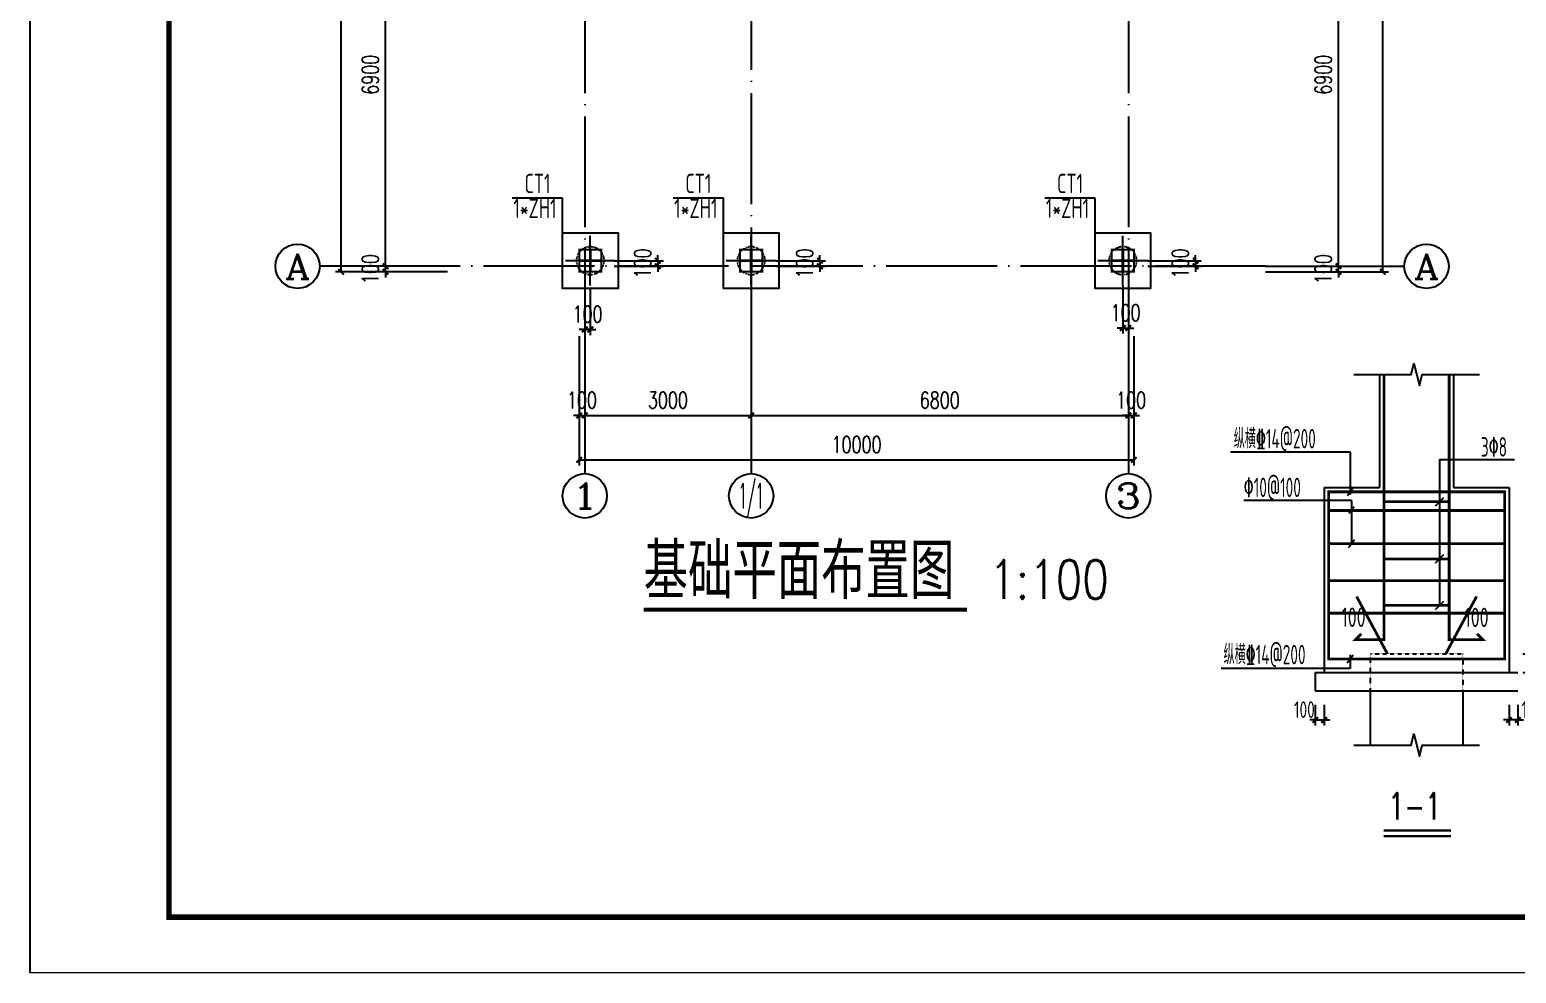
# Model space of a CAD drawing. Extents: x 5827 to 252697, y -546879 to 4066219.
# Drawn here: x 46554 to 73352, y -293107 to -276105 of the extents above; entities that cross this region are included whole.
import ezdxf
from ezdxf.enums import TextEntityAlignment as Align

# ---------------------------------------------------------------- set-up
doc = ezdxf.new("R2010")
doc.units = 0
doc.header["$MEASUREMENT"] = 0
for name, pattern in [('DASH', [0.35, 0.25, -0.1]), ('DASHED', [0.75, 0.5, -0.25]), ('DOTE', [2.42, 2, -0.2, 0.02, -0.2])]:
    doc.linetypes.add(name, pattern=pattern)
for name, color, linetype in [('AXIS', 3, 'Continuous'), ('AXIS_TEXT', 7, 'Continuous'), ('CT', 255, 'Continuous'), ('DIM', 3, 'Continuous'), ('DIM_SYMB', 3, 'Continuous'), ('DOTE', 1, 'DOTE'), ('FRAME', 3, 'Continuous'), ('PILE_DASH', 9, 'DASHED'), ('PILE_DE', 7, 'Continuous'), ('PUB_TEXT', 7, 'Continuous'), ('REIN', 1, 'Continuous'), ('TEXT', 7, 'Continuous'), ('THIN', 7, 'Continuous'), ('填充', 8, 'Continuous'), ('柱', 2, 'Continuous'), ('桩线', 3, 'Continuous')]:
    doc.layers.add(name, color=color, linetype=linetype)
doc.styles.add('_HZTXT', font='TXT', dxfattribs={"width": 0.8, "bigfont": 'HZTXT'})
doc.styles.add('_TCH_AXIS', font='COMPLEX', dxfattribs={"bigfont": 'GBCBIG'})
doc.styles.add('_TCH_DIM_T3', font='SIMPLEX', dxfattribs={"width": 0.705882, "bigfont": 'GBCBIG'})
doc.styles.add('COMPLEX', font='COMPLEX')
doc.styles.add('DXFS', font='txt.shx', dxfattribs={"width": 0.7, "bigfont": 'dxfs.shx'})
doc.styles.add('HZ', font='tssdeng.shx', dxfattribs={"width": 0.6, "bigfont": 'a.shx'})
doc.styles.add('TSSD_Dimension', font='Tssdeng.shx', dxfattribs={"width": 0.7, "bigfont": 'hztxt.shx'})
doc.styles.add('TSSD_Rein', font='Tssdeng.shx', dxfattribs={"width": 0.7, "bigfont": 'hztxt.shx'})
doc.dimstyles.new('_TCH_ARCH&&100', dxfattribs={"dimtxt": 297.5, "dimasz": 100, "dimexe": 100, "dimexo": 0, "dimgap": 126.25, "dimtad": 1, "dimdec": 0, "dimzin": 0, "dimdsep": 46, "dimtxsty": '_TCH_DIM_T3', "dimblk": 'ARCHTICK', "dimcen": 0.09, "dimclrt": 7, "dimazin": 2, "dimtfac": 1, "dimtdec": 0, "dimtix": 1, "dimtmove": 2, "dimatfit": 3, "dimfxl": 0, "dimtolj": 1, "dimtzin": 0, "dimarcsym": 0})
doc.dimstyles.new('TSSD_30_100', dxfattribs={"dimtxt": 300, "dimasz": 100, "dimexe": 100, "dimexo": 250, "dimgap": 100, "dimtad": 1, "dimdec": 0, "dimlfac": 0.3, "dimzin": 0, "dimdsep": 46, "dimtxsty": 'TSSD_Dimension', "dimblk": 'ARCHTICK', "dimcen": 0, "dimdle": 100, "dimclrt": 7, "dimadec": 0, "dimazin": 0, "dimtfac": 1, "dimtdec": 0, "dimtix": 1, "dimtmove": 2, "dimatfit": 3, "dimfxl": 0, "dimtolj": 1, "dimtzin": 0, "dimarcsym": 0})

# ---------------------------------------------------------------- blocks, each defined once
blk = doc.blocks.new('A$C2F0C53E4')
at = {"layer": 'FRAME', "lineweight": 18}
blk.add_line((0, 0), (0, 42000), dxfattribs=at)
at = {"layer": 'FRAME'}
for points in [[(10, 42010, 20, 20, 0), (10, 10, 20, 20, 0), (59410, 10, 20, 20, 0), (59410, 42010, 20, 20, 0)], [(2510, 41010, 100, 100, 0), (2510, 1010, 100, 100, 0), (58410, 1010, 100, 100, 0), (58410, 41010, 100, 100, 0)]]:
    blk.add_lwpolyline(points, format="xyseb", close=True, dxfattribs=at)
blk = doc.blocks.new('_ArchTick')
at = {"color": 0, "linetype": 'ByBlock', "const_width": 0.4}
blk.add_lwpolyline([(-0.5, -0.5), (0.5, 0.5)], dxfattribs=at)
blk = doc.blocks.new('*D132')
at = {"layer": 'AXIS', "color": 0, "lineweight": -2, "transparency": 16777216}
for p, q in [((56459, -281628), (56459, -283155)), ((56559, -281628), (56559, -283155)), ((56459, -283055), (56359, -283055)), ((56459, -283055), (56559, -283055)), ((56559, -283055), (56659, -283055))]:
    blk.add_line(p, q, dxfattribs=at)
at = {"layer": 'Defpoints', "color": 0, "transparency": 16777216}
for p in [(56459, -281628), (56559, -281628), (56559, -283055)]:
    blk.add_point(p, dxfattribs=at)
at = {"layer": 'AXIS', "color": 0, "lineweight": -2, "transparency": 16777216, "xscale": 100, "yscale": 100, "zscale": 100}
blk.add_blockref('_ArchTick', (56459, -283055), dxfattribs=at)
at = {"layer": 'AXIS', "color": 0, "lineweight": -2, "transparency": 16777216, "xscale": 100, "yscale": 100, "zscale": 100, "rotation": 180}
blk.add_blockref('_ArchTick', (56559, -283055), dxfattribs=at)
at = {"layer": 'AXIS', "color": 7, "transparency": 16777216, "insert": (56509, -282780), "char_height": 297.5, "attachment_point": 5, "style": '_TCH_DIM_T3'}
blk.add_mtext('\\A1;100', dxfattribs=at)
blk = doc.blocks.new('*D133')
at = {"layer": 'AXIS', "color": 0, "lineweight": -2, "transparency": 16777216}
for p, q in [((56559, -281628), (56559, -283155)), ((59559, -281628), (59559, -283155)), ((56559, -283055), (59559, -283055))]:
    blk.add_line(p, q, dxfattribs=at)
at = {"layer": 'Defpoints', "color": 0, "transparency": 16777216}
for p in [(56559, -281628), (59559, -281628), (59559, -283055)]:
    blk.add_point(p, dxfattribs=at)
at = {"layer": 'AXIS', "color": 0, "lineweight": -2, "transparency": 16777216, "xscale": 100, "yscale": 100, "zscale": 100, "rotation": 180}
blk.add_blockref('_ArchTick', (56559, -283055), dxfattribs=at)
at = {"layer": 'AXIS', "color": 0, "lineweight": -2, "transparency": 16777216, "xscale": 100, "yscale": 100, "zscale": 100}
blk.add_blockref('_ArchTick', (59559, -283055), dxfattribs=at)
at = {"layer": 'AXIS', "color": 7, "transparency": 16777216, "insert": (58059, -282780), "char_height": 297.5, "attachment_point": 5, "style": '_TCH_DIM_T3'}
blk.add_mtext('\\A1;3000', dxfattribs=at)
blk = doc.blocks.new('*D134')
at = {"layer": 'AXIS', "color": 0, "lineweight": -2, "transparency": 16777216}
for p, q in [((59559, -281628), (59559, -283155)), ((66359, -281628), (66359, -283155)), ((59559, -283055), (66359, -283055))]:
    blk.add_line(p, q, dxfattribs=at)
at = {"layer": 'Defpoints', "color": 0, "transparency": 16777216}
for p in [(59559, -281628), (66359, -281628), (66359, -283055)]:
    blk.add_point(p, dxfattribs=at)
at = {"layer": 'AXIS', "color": 0, "lineweight": -2, "transparency": 16777216, "xscale": 100, "yscale": 100, "zscale": 100, "rotation": 180}
blk.add_blockref('_ArchTick', (59559, -283055), dxfattribs=at)
at = {"layer": 'AXIS', "color": 0, "lineweight": -2, "transparency": 16777216, "xscale": 100, "yscale": 100, "zscale": 100}
blk.add_blockref('_ArchTick', (66359, -283055), dxfattribs=at)
at = {"layer": 'AXIS', "color": 7, "transparency": 16777216, "insert": (62959, -282780), "char_height": 297.5, "attachment_point": 5, "style": '_TCH_DIM_T3'}
blk.add_mtext('\\A1;6800', dxfattribs=at)
blk = doc.blocks.new('*D135')
at = {"layer": 'AXIS', "color": 0, "lineweight": -2, "transparency": 16777216}
for p, q in [((66359, -281628), (66359, -283155)), ((66459, -281628), (66459, -283155)), ((66359, -283055), (66259, -283055)), ((66359, -283055), (66459, -283055)), ((66459, -283055), (66559, -283055))]:
    blk.add_line(p, q, dxfattribs=at)
at = {"layer": 'Defpoints', "color": 0, "transparency": 16777216}
for p in [(66359, -281628), (66459, -281628), (66459, -283055)]:
    blk.add_point(p, dxfattribs=at)
at = {"layer": 'AXIS', "color": 0, "lineweight": -2, "transparency": 16777216, "xscale": 100, "yscale": 100, "zscale": 100}
blk.add_blockref('_ArchTick', (66359, -283055), dxfattribs=at)
at = {"layer": 'AXIS', "color": 0, "lineweight": -2, "transparency": 16777216, "xscale": 100, "yscale": 100, "zscale": 100, "rotation": 180}
blk.add_blockref('_ArchTick', (66459, -283055), dxfattribs=at)
at = {"layer": 'AXIS', "color": 7, "transparency": 16777216, "insert": (66409, -282780), "char_height": 297.5, "attachment_point": 5, "style": '_TCH_DIM_T3'}
blk.add_mtext('\\A1;100', dxfattribs=at)
blk = doc.blocks.new('*D136')
at = {"layer": 'AXIS', "color": 0, "lineweight": -2, "transparency": 16777216}
for p, q in [((56459, -281628), (56459, -283955)), ((66459, -281628), (66459, -283955)), ((56459, -283855), (66459, -283855))]:
    blk.add_line(p, q, dxfattribs=at)
at = {"layer": 'Defpoints', "color": 0, "transparency": 16777216}
for p in [(56459, -281628), (66459, -281628), (66459, -283855)]:
    blk.add_point(p, dxfattribs=at)
at = {"layer": 'AXIS', "color": 0, "lineweight": -2, "transparency": 16777216, "xscale": 100, "yscale": 100, "zscale": 100, "rotation": 180}
blk.add_blockref('_ArchTick', (56459, -283855), dxfattribs=at)
at = {"layer": 'AXIS', "color": 0, "lineweight": -2, "transparency": 16777216, "xscale": 100, "yscale": 100, "zscale": 100}
blk.add_blockref('_ArchTick', (66459, -283855), dxfattribs=at)
at = {"layer": 'AXIS', "color": 7, "transparency": 16777216, "insert": (61459, -283580), "char_height": 297.5, "attachment_point": 5, "style": '_TCH_DIM_T3'}
blk.add_mtext('\\A1;10000', dxfattribs=at)
blk = doc.blocks.new('*D137')
at = {"layer": 'AXIS', "color": 0, "lineweight": -2, "transparency": 16777216}
for p, q in [((70147, -280367), (70147, -280267)), ((68833, -280367), (70247, -280367)), ((68833, -280467), (70247, -280467)), ((70147, -280467), (70147, -280367)), ((70147, -280467), (70147, -280567))]:
    blk.add_line(p, q, dxfattribs=at)
at = {"layer": 'Defpoints', "color": 0, "transparency": 16777216}
for p in [(68833, -280367), (68833, -280467), (70147, -280367)]:
    blk.add_point(p, dxfattribs=at)
at = {"layer": 'AXIS', "color": 0, "lineweight": -2, "transparency": 16777216, "xscale": 100, "yscale": 100, "zscale": 100}
for p, rotation in [((70147, -280367), 270), ((70147, -280467), 90)]:
    blk.add_blockref('_ArchTick', p, dxfattribs=dict(at, rotation=rotation))
at = {"layer": 'AXIS', "color": 7, "transparency": 16777216, "insert": (69872, -280417), "char_height": 297.5, "attachment_point": 5, "rotation": 90, "style": '_TCH_DIM_T3'}
blk.add_mtext('\\A1;100', dxfattribs=at)
blk = doc.blocks.new('*D138')
at = {"layer": 'AXIS', "color": 0, "lineweight": -2, "transparency": 16777216}
for p, q in [((68833, -273467), (70247, -273467)), ((70147, -280367), (70147, -273467)), ((68833, -280367), (70247, -280367))]:
    blk.add_line(p, q, dxfattribs=at)
at = {"layer": 'Defpoints', "color": 0, "transparency": 16777216}
for p in [(68833, -273467), (70147, -273467), (68833, -280367)]:
    blk.add_point(p, dxfattribs=at)
at = {"layer": 'AXIS', "color": 0, "lineweight": -2, "transparency": 16777216, "xscale": 100, "yscale": 100, "zscale": 100}
for p, rotation in [((70147, -273467), 90), ((70147, -280367), 270)]:
    blk.add_blockref('_ArchTick', p, dxfattribs=dict(at, rotation=rotation))
at = {"layer": 'AXIS', "color": 7, "transparency": 16777216, "insert": (69872, -276917), "char_height": 297.5, "attachment_point": 5, "rotation": 90, "style": '_TCH_DIM_T3'}
blk.add_mtext('\\A1;6900', dxfattribs=at)
blk = doc.blocks.new('*D142')
at = {"layer": 'AXIS', "color": 0, "lineweight": -2, "transparency": 16777216}
for p, q in [((68833, -259467), (71047, -259467)), ((70947, -280467), (70947, -259467)), ((68833, -280467), (71047, -280467))]:
    blk.add_line(p, q, dxfattribs=at)
at = {"layer": 'Defpoints', "color": 0, "transparency": 16777216}
for p in [(68833, -259467), (70947, -259467), (68833, -280467)]:
    blk.add_point(p, dxfattribs=at)
at = {"layer": 'AXIS', "color": 0, "lineweight": -2, "transparency": 16777216, "xscale": 100, "yscale": 100, "zscale": 100}
for p, rotation in [((70947, -259467), 90), ((70947, -280467), 270)]:
    blk.add_blockref('_ArchTick', p, dxfattribs=dict(at, rotation=rotation))
at = {"layer": 'AXIS', "color": 7, "transparency": 16777216, "insert": (70672, -269967), "char_height": 297.5, "attachment_point": 5, "rotation": 90, "style": '_TCH_DIM_T3'}
blk.add_mtext('\\A1;21000', dxfattribs=at)
blk = doc.blocks.new('*D143')
at = {"layer": 'AXIS', "color": 0, "lineweight": -2, "transparency": 16777216}
for p, q in [((52968, -280367), (52968, -280267)), ((54085, -280367), (52868, -280367)), ((54085, -280467), (52868, -280467)), ((52968, -280467), (52968, -280367)), ((52968, -280467), (52968, -280567))]:
    blk.add_line(p, q, dxfattribs=at)
at = {"layer": 'Defpoints', "color": 0, "transparency": 16777216}
for p in [(52968, -280367), (54085, -280367), (54085, -280467)]:
    blk.add_point(p, dxfattribs=at)
at = {"layer": 'AXIS', "color": 0, "lineweight": -2, "transparency": 16777216, "xscale": 100, "yscale": 100, "zscale": 100}
for p, rotation in [((52968, -280367), 270), ((52968, -280467), 90)]:
    blk.add_blockref('_ArchTick', p, dxfattribs=dict(at, rotation=rotation))
at = {"layer": 'AXIS', "color": 7, "transparency": 16777216, "insert": (52693, -280417), "char_height": 297.5, "attachment_point": 5, "rotation": 90, "style": '_TCH_DIM_T3'}
blk.add_mtext('\\A1;100', dxfattribs=at)
blk = doc.blocks.new('*D144')
at = {"layer": 'AXIS', "color": 0, "lineweight": -2, "transparency": 16777216}
for p, q in [((54085, -273467), (52868, -273467)), ((52968, -280367), (52968, -273467)), ((54085, -280367), (52868, -280367))]:
    blk.add_line(p, q, dxfattribs=at)
at = {"layer": 'Defpoints', "color": 0, "transparency": 16777216}
for p in [(52968, -273467), (54085, -273467), (54085, -280367)]:
    blk.add_point(p, dxfattribs=at)
at = {"layer": 'AXIS', "color": 0, "lineweight": -2, "transparency": 16777216, "xscale": 100, "yscale": 100, "zscale": 100}
for p, rotation in [((52968, -273467), 90), ((52968, -280367), 270)]:
    blk.add_blockref('_ArchTick', p, dxfattribs=dict(at, rotation=rotation))
at = {"layer": 'AXIS', "color": 7, "transparency": 16777216, "insert": (52693, -276917), "char_height": 297.5, "attachment_point": 5, "rotation": 90, "style": '_TCH_DIM_T3'}
blk.add_mtext('\\A1;6900', dxfattribs=at)
blk = doc.blocks.new('*D148')
at = {"layer": 'AXIS', "color": 0, "lineweight": -2, "transparency": 16777216}
for p, q in [((54085, -259467), (52068, -259467)), ((52168, -280467), (52168, -259467)), ((54085, -280467), (52068, -280467))]:
    blk.add_line(p, q, dxfattribs=at)
at = {"layer": 'Defpoints', "color": 0, "transparency": 16777216}
for p in [(52168, -259467), (54085, -259467), (54085, -280467)]:
    blk.add_point(p, dxfattribs=at)
at = {"layer": 'AXIS', "color": 0, "lineweight": -2, "transparency": 16777216, "xscale": 100, "yscale": 100, "zscale": 100}
for p, rotation in [((52168, -259467), 90), ((52168, -280467), 270)]:
    blk.add_blockref('_ArchTick', p, dxfattribs=dict(at, rotation=rotation))
at = {"layer": 'AXIS', "color": 7, "transparency": 16777216, "insert": (51893, -269967), "char_height": 297.5, "attachment_point": 5, "rotation": 90, "style": '_TCH_DIM_T3'}
blk.add_mtext('\\A1;21000', dxfattribs=at)
blk = doc.blocks.new('_AXISO')
blk.add_circle((0, 0), 0.5)
at = {"layer": 'AXIS_TEXT', "style": 'COMPLEX', "width": 1.041667}
blk.add_attdef('A', text='', height=0.56, dxfattribs=at).set_placement((-0.25, -0.28), (0.25, -0.28), align=Align.FIT)
blk = doc.blocks.new('A$C75F25BE7')
at = {"layer": 'CT', "ltscale": 10}
blk.add_lwpolyline([(0, 0), (0, 1000), (1000, 1000), (1000, 0), (0, 0), (0, 0)], dxfattribs=at)
at = {"layer": 'PILE_DASH', "ltscale": 0.2}
blk.add_lwpolyline([(750, 500, -1), (250, 500, -1)], format="xyb", close=True, dxfattribs=at)
blk.add_lwpolyline([(750, 500, -1), (250, 500, -1)], format="xyb", close=True, dxfattribs=at)
at = {"layer": '桩线', "ltscale": 10}
for p, q in [((500, 50), (500, 950)), ((500, 50), (500, 950)), ((950, 500), (50, 500)), ((950, 500), (50, 500))]:
    blk.add_line(p, q, dxfattribs=at)
at = {"layer": '桩线', "const_width": 50}
for points in [[(500, 700), (500, 300)], [(500, 700), (500, 300)], [(300, 500), (700, 500)], [(300, 500), (700, 500)]]:
    blk.add_lwpolyline(points, dxfattribs=at)
blk = doc.blocks.new('*D164')
at = {"layer": 'AXIS', "color": 0, "lineweight": -2, "transparency": 16777216}
for p, q in [((66259, -280717), (66259, -281580)), ((66359, -280717), (66359, -281580)), ((66259, -281480), (66159, -281480)), ((66259, -281480), (66359, -281480)), ((66359, -281480), (66459, -281480))]:
    blk.add_line(p, q, dxfattribs=at)
at = {"layer": 'Defpoints', "color": 0, "transparency": 16777216}
for p in [(66259, -280717), (66359, -280717), (66359, -281480)]:
    blk.add_point(p, dxfattribs=at)
at = {"layer": 'AXIS', "color": 0, "lineweight": -2, "transparency": 16777216, "xscale": 100, "yscale": 100, "zscale": 100}
blk.add_blockref('_ArchTick', (66259, -281480), dxfattribs=at)
at = {"layer": 'AXIS', "color": 0, "lineweight": -2, "transparency": 16777216, "xscale": 100, "yscale": 100, "zscale": 100, "rotation": 180}
blk.add_blockref('_ArchTick', (66359, -281480), dxfattribs=at)
at = {"layer": 'AXIS', "color": 7, "transparency": 16777216, "insert": (66309, -281205), "char_height": 297.5, "attachment_point": 5, "style": '_TCH_DIM_T3'}
blk.add_mtext('\\A1;100', dxfattribs=at)
blk = doc.blocks.new('*D165')
at = {"layer": 'AXIS', "color": 0, "lineweight": -2, "transparency": 16777216}
for p, q in [((66709, -280267), (67671, -280267)), ((67571, -280267), (67571, -280167)), ((67571, -280267), (67571, -280367)), ((66709, -280367), (67671, -280367)), ((67571, -280367), (67571, -280467))]:
    blk.add_line(p, q, dxfattribs=at)
at = {"layer": 'Defpoints', "color": 0, "transparency": 16777216}
for p in [(66709, -280267), (66709, -280367), (67571, -280367)]:
    blk.add_point(p, dxfattribs=at)
at = {"layer": 'AXIS', "color": 0, "lineweight": -2, "transparency": 16777216, "xscale": 100, "yscale": 100, "zscale": 100}
for p, rotation in [((67571, -280267), 270), ((67571, -280367), 90)]:
    blk.add_blockref('_ArchTick', p, dxfattribs=dict(at, rotation=rotation))
at = {"layer": 'AXIS', "color": 7, "transparency": 16777216, "insert": (67296, -280317), "char_height": 297.5, "attachment_point": 5, "rotation": 90, "style": '_TCH_DIM_T3'}
blk.add_mtext('\\A1;100', dxfattribs=at)
blk = doc.blocks.new('*D166')
at = {"layer": 'AXIS', "color": 0, "lineweight": -2, "transparency": 16777216}
for p, q in [((60009, -280267), (60899, -280267)), ((60799, -280267), (60799, -280167)), ((60799, -280267), (60799, -280367)), ((60009, -280367), (60899, -280367)), ((60799, -280367), (60799, -280467))]:
    blk.add_line(p, q, dxfattribs=at)
at = {"layer": 'Defpoints', "color": 0, "transparency": 16777216}
for p in [(60009, -280267), (60009, -280367), (60799, -280367)]:
    blk.add_point(p, dxfattribs=at)
at = {"layer": 'AXIS', "color": 0, "lineweight": -2, "transparency": 16777216, "xscale": 100, "yscale": 100, "zscale": 100}
for p, rotation in [((60799, -280267), 270), ((60799, -280367), 90)]:
    blk.add_blockref('_ArchTick', p, dxfattribs=dict(at, rotation=rotation))
at = {"layer": 'AXIS', "color": 7, "transparency": 16777216, "insert": (60524, -280317), "char_height": 297.5, "attachment_point": 5, "rotation": 90, "style": '_TCH_DIM_T3'}
blk.add_mtext('\\A1;100', dxfattribs=at)
blk = doc.blocks.new('*D167')
at = {"layer": 'AXIS', "color": 0, "lineweight": -2, "transparency": 16777216}
for p, q in [((57087, -280267), (57976, -280267)), ((57876, -280267), (57876, -280167)), ((57876, -280267), (57876, -280367)), ((57087, -280367), (57976, -280367)), ((57876, -280367), (57876, -280467))]:
    blk.add_line(p, q, dxfattribs=at)
at = {"layer": 'Defpoints', "color": 0, "transparency": 16777216}
for p in [(57087, -280267), (57087, -280367), (57876, -280367)]:
    blk.add_point(p, dxfattribs=at)
at = {"layer": 'AXIS', "color": 0, "lineweight": -2, "transparency": 16777216, "xscale": 100, "yscale": 100, "zscale": 100}
for p, rotation in [((57876, -280267), 270), ((57876, -280367), 90)]:
    blk.add_blockref('_ArchTick', p, dxfattribs=dict(at, rotation=rotation))
at = {"layer": 'AXIS', "color": 7, "transparency": 16777216, "insert": (57602, -280317), "char_height": 297.5, "attachment_point": 5, "rotation": 90, "style": '_TCH_DIM_T3'}
blk.add_mtext('\\A1;100', dxfattribs=at)
blk = doc.blocks.new('*D168')
at = {"layer": 'AXIS', "color": 0, "lineweight": -2, "transparency": 16777216}
for p, q in [((56559, -280767), (56559, -281606)), ((56659, -280767), (56659, -281606)), ((56559, -281506), (56459, -281506)), ((56659, -281506), (56559, -281506)), ((56659, -281506), (56759, -281506))]:
    blk.add_line(p, q, dxfattribs=at)
at = {"layer": 'Defpoints', "color": 0, "transparency": 16777216}
for p in [(56559, -280767), (56659, -280767), (56559, -281506)]:
    blk.add_point(p, dxfattribs=at)
at = {"layer": 'AXIS', "color": 0, "lineweight": -2, "transparency": 16777216, "xscale": 100, "yscale": 100, "zscale": 100}
blk.add_blockref('_ArchTick', (56559, -281506), dxfattribs=at)
at = {"layer": 'AXIS', "color": 0, "lineweight": -2, "transparency": 16777216, "xscale": 100, "yscale": 100, "zscale": 100, "rotation": 180}
blk.add_blockref('_ArchTick', (56659, -281506), dxfattribs=at)
at = {"layer": 'AXIS', "color": 7, "transparency": 16777216, "insert": (56609, -281230), "char_height": 297.5, "attachment_point": 5, "style": '_TCH_DIM_T3'}
blk.add_mtext('\\A1;100', dxfattribs=at)
blk = doc.blocks.new('*D194')
at = {"layer": 'Defpoints', "color": 0, "transparency": 16777216}
for p in [(69728, -288019), (69888, -288019), (69888, -288543)]:
    blk.add_point(p, dxfattribs=at)
at = {"layer": 'DIM', "color": 0, "lineweight": -2, "transparency": 16777216}
for p, q in [((69728, -288269), (69728, -288643)), ((69888, -288269), (69888, -288643)), ((69728, -288543), (69628, -288543)), ((69728, -288543), (69888, -288543)), ((69888, -288543), (69988, -288543))]:
    blk.add_line(p, q, dxfattribs=at)
at = {"layer": 'DIM', "color": 0, "lineweight": -2, "transparency": 16777216, "xscale": 100, "yscale": 100, "zscale": 100}
blk.add_blockref('_ArchTick', (69728, -288543), dxfattribs=at)
at = {"layer": 'DIM', "color": 0, "lineweight": -2, "transparency": 16777216, "xscale": 100, "yscale": 100, "zscale": 100, "rotation": 180}
blk.add_blockref('_ArchTick', (69888, -288543), dxfattribs=at)
at = {"layer": 'DIM', "color": 7, "transparency": 16777216, "insert": (69532, -288357), "char_height": 300, "attachment_point": 5, "style": 'TSSD_Dimension'}
blk.add_mtext('\\A1;100', dxfattribs=at)
blk = doc.blocks.new('*D195')
at = {"layer": 'Defpoints', "color": 0, "transparency": 16777216}
for p in [(73221, -287352), (73988, -287352), (73221, -287685)]:
    blk.add_point(p, dxfattribs=at)
at = {"layer": 'DIM', "color": 0, "lineweight": -2, "transparency": 16777216}
for p, q in [((73988, -287785), (73988, -287252)), ((73471, -287352), (74088, -287352)), ((73471, -287685), (74088, -287685))]:
    blk.add_line(p, q, dxfattribs=at)
at = {"layer": 'DIM', "color": 0, "lineweight": -2, "transparency": 16777216, "xscale": 100, "yscale": 100, "zscale": 100}
for p, rotation in [((73988, -287352), 90), ((73988, -287685), 270)]:
    blk.add_blockref('_ArchTick', p, dxfattribs=dict(at, rotation=rotation))
at = {"layer": 'DIM', "color": 7, "transparency": 16777216, "insert": (73738, -287421), "char_height": 300, "attachment_point": 5, "rotation": 90, "style": 'TSSD_Dimension'}
blk.add_mtext('\\A1;100', dxfattribs=at)
blk = doc.blocks.new('*D198')
at = {"layer": 'Defpoints', "color": 0, "transparency": 16777216}
for p in [(73221, -288019), (73381, -288019), (73221, -288543)]:
    blk.add_point(p, dxfattribs=at)
at = {"layer": 'DIM', "color": 0, "lineweight": -2, "transparency": 16777216}
for p, q in [((73221, -288269), (73221, -288643)), ((73381, -288269), (73381, -288643)), ((73221, -288543), (73121, -288543)), ((73381, -288543), (73221, -288543)), ((73381, -288543), (73481, -288543))]:
    blk.add_line(p, q, dxfattribs=at)
at = {"layer": 'DIM', "color": 0, "lineweight": -2, "transparency": 16777216, "xscale": 100, "yscale": 100, "zscale": 100}
blk.add_blockref('_ArchTick', (73221, -288543), dxfattribs=at)
at = {"layer": 'DIM', "color": 0, "lineweight": -2, "transparency": 16777216, "xscale": 100, "yscale": 100, "zscale": 100, "rotation": 180}
blk.add_blockref('_ArchTick', (73381, -288543), dxfattribs=at)
at = {"layer": 'DIM', "color": 7, "transparency": 16777216, "insert": (73631, -288357), "char_height": 300, "attachment_point": 5, "style": 'TSSD_Dimension'}
blk.add_mtext('\\A1;100', dxfattribs=at)

msp = doc.modelspace()

# ---------------------------------------------------------------- linework, layer by layer
for p, q in [((70360.472, -283717.776), (68201.517, -283717.776)), ((70360.472, -284482.912), (70360.472, -283717.776)), ((69887.68, -284352), (70887.5, -284352)), ((69887.68, -284352), (69887.68, -287685.333)), ((70412.474, -284359.825), (70308.47, -284504.175)), ((72220.86, -284352), (73220.68, -284352)), ((73220.68, -284352), (73220.68, -287685.333)), ((70380.833, -284590.276), (68442.349, -284590.276)), ((70429.945, -284704.073), (70331.721, -284825.329)), ((70380.833, -284590.276), (70380.833, -285364.01)), ((70433.282, -285294.275), (70329.278, -285438.626)), ((70410.17, -287373.158), (70306.166, -287517.509)), ((70358.168, -287370.372), (70358.168, -287612.882)), ((70358.168, -287612.882), (68031.102, -287612.882)), ((69727.68, -287685.333), (69727.68, -288018.667)), ((69727.68, -287685.333), (73380.68, -287685.333)), ((69727.68, -288018.667), (73380.68, -288018.667))]:
    msp.add_line(p, q)
at = {"layer": 'AXIS'}
for p, q in [((54084.965, -280366.705), (51781.758, -280366.705)), ((68833.482, -280366.705), (71333.689, -280366.705)), ((56559.224, -281627.788), (56559.224, -284103.823)), ((59559.224, -281627.788), (59559.224, -284103.823)), ((66359.224, -281627.788), (66359.224, -284103.823))]:
    msp.add_line(p, q, dxfattribs=at)
at = {"layer": 'DIM_SYMB', "const_width": 70}
msp.add_lwpolyline([(57621.14, -286557), (63448.864, -286557)], dxfattribs=at)
at = {"layer": 'DOTE', "linetype": 'DOTE', "ltscale": 1000}
for p, q in [((56559.224, -258305.621), (56559.224, -281627.788)), ((66359.224, -258305.621), (66359.224, -281627.788)), ((59559.224, -267566.705), (59559.224, -281627.788)), ((68833.482, -280366.705), (54084.965, -280366.705))]:
    msp.add_line(p, q, dxfattribs=at)
at = {"layer": 'PILE_DASH', "ltscale": 0.2}
for p, q in [((70720.93, -287352), (72387.597, -287352)), ((70720.93, -288018.667), (70720.93, -287352)), ((72387.597, -287352), (72387.597, -288018.667))]:
    msp.add_line(p, q, dxfattribs=at)
at = {"layer": 'PILE_DE'}
for p, q in [((70720.93, -288995.333), (70720.93, -288018.667)), ((72387.597, -288018.667), (72387.597, -288995.333))]:
    msp.add_line(p, q, dxfattribs=at)
at = {"layer": 'REIN', "const_width": 50}
for points in [[(70556.215, -286990.934), (70450.149, -287097), (70967.5, -287097), (70967.5, -282318.63)], [(72644.104, -286990.934), (72750.17, -287097), (72141.027, -287097), (72141.027, -282318.63)], [(70967.5, -284609.861), (72141.027, -284609.861)], [(69982.158, -284768.93), (73129.884, -284768.93)], [(69982.158, -285364.01), (73129.884, -285364.01)], [(70967.5, -285640.62), (72141.027, -285640.62)], [(69982.158, -286034.01), (73129.884, -286034.01)], [(70967.5, -286475.72), (72141.027, -286475.72)], [(69982.158, -286619.068), (73129.884, -286619.068)]]:
    msp.add_lwpolyline(points, dxfattribs=at)
msp.add_lwpolyline([(69967.68, -287445.333), (73140.68, -287445.333), (73140.68, -284432), (69967.68, -284432)], close=True, dxfattribs=at)
at = {"layer": 'REIN', "linetype": 'DASH', "const_width": 50}
for points in [[(71029.427, -287352), (70472.812, -286317.744)], [(72079.1, -287352), (72635.714, -286317.744)]]:
    msp.add_lwpolyline(points, dxfattribs=at)
at = {"layer": 'TEXT'}
for p, q in [((56159.222, -279140.794), (55251.767, -279140.794)), ((56159.222, -279766.705), (56159.222, -279140.794)), ((59059.222, -279140.794), (58151.767, -279140.794)), ((59059.222, -279766.705), (59059.222, -279140.794)), ((65759.222, -279140.794), (64851.767, -279140.794)), ((65759.222, -279766.705), (65759.222, -279140.794)), ((70887.5, -282318.63), (70887.5, -284352)), ((72220.86, -282318.63), (72220.86, -284352)), ((71894.386, -284686.997), (72043.84, -284536.387)), ((71894.386, -285713.913), (72043.84, -285563.303)), ((71894.386, -286551.025), (72043.84, -286400.415))]:
    msp.add_line(p, q, dxfattribs=at)
msp.add_lwpolyline([(71970.93, -286475.72), (71970.93, -284417), (71970.93, -283852), (73322.431, -283852)], dxfattribs=at)
at = {"layer": 'TEXT', "color": 6, "const_width": 45}
for points in [[(72177.217, -290535.317), (70961.413, -290535.317)], [(72177.217, -290635.317), (70961.413, -290635.317)]]:
    msp.add_lwpolyline(points, dxfattribs=at)
at = {"layer": 'THIN'}
for points in [[(70420.93, -282318.63), (71454.263, -282318.63), (71504.263, -282118.63), (71604.263, -282518.63), (71654.263, -282318.63), (72687.597, -282318.63)], [(70420.93, -288995.333), (71454.263, -288995.333), (71504.263, -288795.333), (71604.263, -289195.333), (71654.263, -288995.333), (72687.597, -288995.333)]]:
    msp.add_lwpolyline(points, dxfattribs=at)
at = {"layer": '柱', "const_width": 35}
for points in [[(56459.224, -280466.705), (56859.224, -280466.705), (56859.224, -280066.705), (56459.224, -280066.705)], [(59759.224, -280466.705), (59359.224, -280466.705), (59359.224, -280066.705), (59759.224, -280066.705)], [(66459.224, -280466.705), (66059.224, -280466.705), (66059.224, -280066.705), (66459.224, -280066.705)]]:
    msp.add_lwpolyline(points, close=True, dxfattribs=at)

# ---------------------------------------------------------------- block references
for p in [(56159.224, -280766.702), (59059.224, -280766.702), (65759.224, -280766.702)]:
    msp.add_blockref('A$C75F25BE7', p)
at = {"layer": 'AXIS'}
ref = msp.add_blockref('_AXISO', (51381.758, -280366.705), dxfattribs=dict(at, xscale=800, yscale=800, zscale=800))
ref.add_attrib('A', 'A', dxfattribs={"layer": 'AXIS_TEXT', "height": 452.548, "style": '_TCH_AXIS', "width": 1.166667}).set_placement((51155.484, -280592.979), (51608.032, -280592.979), align=Align.FIT)
ref = msp.add_blockref('_AXISO', (71733.689, -280366.705), dxfattribs=dict(at, xscale=800, yscale=800, zscale=800))
ref.add_attrib('A', 'A', dxfattribs={"layer": 'AXIS_TEXT', "height": 452.548, "style": '_TCH_AXIS', "width": 1.166667}).set_placement((71507.415, -280592.979), (71959.963, -280592.979), align=Align.FIT)
ref = msp.add_blockref('_AXISO', (56559.224, -284503.823), dxfattribs=dict(at, xscale=800, yscale=800, zscale=800))
ref.add_attrib('A', '1', dxfattribs={"layer": 'AXIS_TEXT', "height": 452.548, "style": '_TCH_AXIS', "width": 2.333333}).set_placement((56332.949, -284730.097), (56785.498, -284730.097), align=Align.FIT)
ref = msp.add_blockref('_AXISO', (59559.224, -284503.823), dxfattribs=dict(at, xscale=800, yscale=800, zscale=800))
ref.add_attrib('A', '1/1', dxfattribs={"layer": 'AXIS_TEXT', "height": 452.5483, "style": '_TCH_AXIS', "width": 0.456522}).set_placement((59332.949, -284730.097), (59785.498, -284730.097), align=Align.FIT)
ref = msp.add_blockref('_AXISO', (66359.224, -284503.823), dxfattribs=dict(at, xscale=800, yscale=800, zscale=800))
ref.add_attrib('A', '3', dxfattribs={"layer": 'AXIS_TEXT', "height": 452.548, "style": '_TCH_AXIS', "width": 1.5}).set_placement((66132.949, -284730.097), (66585.498, -284730.097), align=Align.FIT)
at = {"layer": '填充'}
msp.add_blockref('A$C2F0C53E4', (46554, -293107), dxfattribs=at)

# ---------------------------------------------------------------- texts
at = {"layer": 'PUB_TEXT', "style": '_HZTXT', "width": 0.8}
for s, height, p in [('基础平面布置图', 1000, (57621.14, -286361.853)), ('1:100', 700, (63848.864, -286361.853))]:
    msp.add_text(s, height=height, dxfattribs=at).set_placement(p)
at = {"layer": 'PUB_TEXT', "linetype": 'Continuous', "style": 'DXFS', "width": 0.7}
msp.add_text('1-1', height=480, dxfattribs=at).set_placement((71519.217, -290335.317), align=Align.CENTER)
at = {"layer": 'TEXT', "style": 'TSSD_Dimension', "width": 0.7}
for s, p in [('CT1', (55473.099, -279050.603)), ('CT1', (58373.099, -279050.603)), ('CT1', (65073.099, -279050.603)), ('1*ZH1', (55271.285, -279499.136)), ('1*ZH1', (58171.285, -279499.136)), ('1*ZH1', (64871.285, -279499.136))]:
    msp.add_text(s, height=350, dxfattribs=at).set_placement(p)
at = {"layer": 'TEXT', "style": 'TSSD_Rein', "width": 0.7}
msp.add_text('100', height=350, dxfattribs=at).set_placement((70634.682, -286971.524), align=Align.BOTTOM_RIGHT)
msp.add_text('100', height=350, dxfattribs=at).set_placement((72414.579, -286974.449), align=Align.BOTTOM_LEFT)
at = {"layer": 'THIN', "style": 'HZ', "width": 0.6}
for s, p in [('纵横%%13214@200', (68258.955, -283648.803)), ('%%13010@100', (68439.091, -284526.408)), ('纵横%%13214@200', (68074.527, -287539.854))]:
    msp.add_text(s, height=350, dxfattribs=at).set_placement(p)
msp.add_text('3%%1308', height=350, dxfattribs=at).set_placement((73185.689, -283797.845), align=Align.RIGHT)

# ---------------------------------------------------------------- dimensions: what is measured, and where the dimension line sits
at = {"layer": 'AXIS'}
for p1, p2, distance, picture, middle in [((54084.965, -280466.705), (54084.965, -259466.705), 1917, '*D148', (51892.965, -269966.705)), ((68833.482, -280466.705), (68833.482, -259466.705), -2114, '*D142', (70672.482, -269966.705)), ((54084.965, -280366.705), (54084.965, -273466.705), 1117, '*D144', (52692.965, -276916.705)), ((68833.482, -280366.705), (68833.482, -273466.705), -1314, '*D138', (69872.482, -276916.705)), ((54084.965, -280466.705), (54084.965, -280366.705), 1117, '*D143', (52692.965, -280416.705)), ((68833.482, -280466.705), (68833.482, -280366.705), -1314, '*D137', (69872.482, -280416.705)), ((56459.224, -281627.788), (56559.224, -281627.788), -1427.5, '*D132', (56509.224, -282780.288)), ((56459.224, -281627.788), (66459.224, -281627.788), -2227.5, '*D136', (61459.224, -283580.288)), ((56559.224, -281627.788), (59559.224, -281627.788), -1427.5, '*D133', (58059.224, -282780.288)), ((59559.224, -281627.788), (66359.224, -281627.788), -1427.5, '*D134', (62959.224, -282780.288)), ((66359.224, -281627.788), (66459.224, -281627.788), -1427.5, '*D135', (66409.224, -282780.288))]:
    dim = msp.add_aligned_dim(p1=p1, p2=p2, distance=distance, dimstyle='_TCH_ARCH&&100', dxfattribs=at)
    dim.commit()
    dim.dimension.update_dxf_attribs({"geometry": picture, "text_midpoint": middle})
for base, p1, p2, picture, middle in [((57876.5, -280366.705), (57086.722, -280266.705), (57086.722, -280366.705), '*D167', (57601.5, -280316.705)), ((60799, -280366.705), (60009.222, -280266.705), (60009.222, -280366.705), '*D166', (60524, -280316.705)), ((67571, -280366.705), (66709.222, -280266.705), (66709.222, -280366.705), '*D165', (67296, -280316.705))]:
    dim = msp.add_linear_dim(base=base, p1=p1, p2=p2, angle=90, dimstyle='_TCH_ARCH&&100', dxfattribs=at)
    dim.commit()
    dim.dimension.update_dxf_attribs({"geometry": picture, "text_midpoint": middle})
for base, p1, p2, picture, middle in [((56559.224, -281505.5), (56659.222, -280766.705), (56559.224, -280766.705), '*D168', (56609.223, -281230.5)), ((66359.224, -281480), (66259.222, -280716.705), (66359.224, -280716.705), '*D164', (66309.223, -281205))]:
    dim = msp.add_linear_dim(base=base, p1=p1, p2=p2, dimstyle='_TCH_ARCH&&100', dxfattribs=at)
    dim.commit()
    dim.dimension.update_dxf_attribs({"geometry": picture, "text_midpoint": middle})
at = {"layer": 'DIM'}
dim = msp.add_linear_dim(base=(73987.844, -287352), p1=(73220.68, -287685.333), p2=(73220.68, -287352), angle=90, dimstyle='TSSD_30_100', dxfattribs=at)
dim.commit()
dim.dimension.update_dxf_attribs({"geometry": '*D195', "text_midpoint": (73737.844, -287421.427), "dimtype": 160})
dim = msp.add_linear_dim(base=(69887.68, -288543.168), p1=(69727.68, -288018.667), p2=(69887.68, -288018.667), text='100', dimstyle='TSSD_30_100', dxfattribs=at)
dim.commit()
dim.dimension.update_dxf_attribs({"geometry": '*D194', "text_midpoint": (69531.918, -288356.768), "dimtype": 160})
dim = msp.add_linear_dim(base=(73220.68, -288543.168), p1=(73380.68, -288018.667), p2=(73220.68, -288018.667), angle=180, text='100', dimstyle='TSSD_30_100', dxfattribs=at)
dim.commit()
dim.dimension.update_dxf_attribs({"geometry": '*D198', "text_midpoint": (73631.42, -288356.768), "dimtype": 160})

doc.saveas('drawing.dxf')
